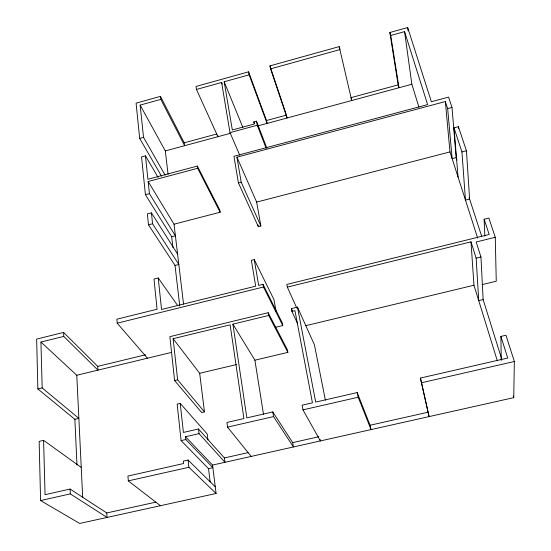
<?xml version="1.0" encoding="UTF-8"?>
<svg xmlns="http://www.w3.org/2000/svg" width="551" height="551" viewBox="0 0 551 551"><rect width="100%" height="100%" fill="white"/><g stroke="black" fill="none" stroke-linecap="round" stroke-linejoin="round"><path stroke-width="0.83" d="M210.151 481.925L208.526 468.639L181.093 440.607L177.153 404.124L180.225 403.408L183.421 432.439L198.491 428.981L224.415 457.943L224.987 462.282L199.049 433.644L185.508 436.736L212.541 465.072L513.746 397.65L514.352 361.511L505.956 335.242L500.887 336.42L501.245 360.437M160.465 96.363L160.83 99.366L184.626 145.691L184.241 142.799L160.465 96.363L136.09 103.147L139.679 138.391L161.539 176.189M248.57 71.837L249.135 74.826L267.077 123.403L266.512 120.524L248.57 71.837L196.032 86.459L196.473 89.455L217.927 136.689L217.7 135.25M270.569 68.868L269.956 65.886L339.182 46.615L339.96 49.583L270.569 68.868L287.064 117.997L286.458 115.125L266.512 120.524M389.846 32.509L390.742 35.471L399 87.74L398.146 84.882L389.846 32.509L407.671 27.55L431.364 101.708L448.555 97.114L451.999 107.452L456.166 157.62L456.951 160.024M165.169 175.218L143.522 137.344L140.147 105.11L160.83 99.366M196.473 89.455L221.612 82.471L222.26 84.041M266.863 148.143L256.497 121.172L253.825 121.895L254.218 124.03L232.336 129.96L224.174 81.762L249.135 74.826M390.742 35.471L404.565 31.627L427.624 104.594L233.961 156.291L238.411 182.877L258.323 226.647L260.885 225.993L256.642 202.107L236.937 157.152L445.339 101.563L447.66 108.602L452.151 158.66L456.166 157.62M139.679 138.391L143.522 137.344M184.241 142.799L216.639 134.031M398.146 84.882L350.98 97.651L351.731 100.516L339.182 46.615M221.612 82.471L230.001 132.626L257.262 125.249L266.105 148.178M158.061 177.367L145.457 155.837L141.559 156.89L145.416 194.717L171.678 236.758L172.945 247.585M140.147 105.11L165.293 150.919L230.876 133.19M257.441 126.007L411.859 84.262L404.565 31.627M220.131 212.231L197.671 168.296L148.143 181.499L174.026 224.195L220.131 212.231L219.808 210.096L197.361 166.065L147.909 179.268L145.457 155.837M447.66 108.602L451.999 107.452M145.416 194.717L149.417 193.656L175.404 235.8L171.678 236.758M238.411 182.877L241.173 182.154L260.885 225.993M454.003 127.853L458.411 126.696L466.435 150.767L469.61 199.049L465.464 200.096L461.945 151.931L454.003 127.853L458.074 177.091M177.587 254.114L151.429 212.865L147.372 213.926L148.481 224.829L175.025 265.451L179.743 305.929M148.481 224.829L152.565 223.761L178.827 264.487L175.025 265.451M256.642 202.107L449.981 151.911L445.339 101.563M461.945 151.931L466.435 150.767M177.532 305.385L158.24 277.966L153.998 279.04L157.076 309.235L116.888 319.201L117.191 323.189L147.475 358.191M276.058 311.391L273.964 299.62L254.286 259.624L251.373 260.361L255.692 286.162L161.539 309.49L158.24 277.966M484.846 236.145L484.136 219.222L488.854 218.044L495.266 237.295L496.258 281.23L482.063 284.64M63.599 332.411L63.764 336.406L97.954 370.141L97.72 366.374L63.599 332.411L36.648 339.099L37.867 388.958L74.874 419.318L76.982 464.996M275.245 327.363L282.766 325.551L282.312 323.038L263.006 284.35L258.66 285.425L254.286 259.624M74.874 419.318L78.862 418.374L42.179 387.925L40.932 342.054L63.764 336.406M117.191 323.189L263.461 287.009L282.766 325.551M484.136 219.222L489.164 234.478L286.837 284.44L287.34 287.119L470.995 241.834L476.147 258.15L478.723 300.632L483.137 299.579L480.954 256.973L476.174 241.999L495.266 237.295M476.147 258.15L480.954 256.973M287.87 352.365L268.661 315.461L232.908 324.153L254.893 360.196L287.87 352.365L287.402 349.775L268.185 312.699L169.86 336.654L174.598 380.534L201.666 412.541L204.462 411.893L199.676 373.296L173.11 338.693L230.125 324.828L243.914 418.56L226.916 422.459L227.549 427.121L251.18 456.421M297.692 323.836L291.892 311.377L291.376 308.615L297.485 307.127L314.428 344.823L325.386 400.212M291.892 311.377L294.95 310.633L312.445 402.836L302.106 405.205L302.96 409.868L320.393 440.931L320.117 439.478M97.72 366.374L145.478 354.823M40.932 342.054L76.775 375.252L171.698 352.351M37.867 388.958L42.179 387.925M305.695 325.696L473.963 285.232L470.995 241.834M199.676 373.296L236.448 364.569M174.598 380.534L177.629 379.811L204.462 411.893M81.245 467.441L43.598 440.352L39.149 441.385L40.595 500.549L79.675 523.45L216.088 493.482L212.541 465.072M272.786 411.934L273.558 416.597L293.421 446.964L292.664 442.618L272.786 411.934L246.855 417.878L232.908 324.153M357.186 392.567L358.205 397.23L371.016 429.594L370.052 425.248L357.186 392.567L315.695 402.085L297.485 307.127M420.441 378.055L429.071 416.604L420.441 378.055L507.712 358.033L500.887 336.42M227.549 427.121L273.558 416.597M302.96 409.868L358.205 397.23M421.646 382.718L514.352 361.511M181.093 440.607L185.818 439.533L212.865 467.675L208.526 468.639M215.248 486.767L188.091 460.057L183.318 461.139L183.573 463.536L127.949 476.05L128.314 480.878L160.417 505.708M155.843 502.147L106.756 512.96L70.101 489.061L45.065 494.695L43.598 440.352M224.415 457.943L248.088 452.626M292.664 442.618L318.753 436.764M370.052 425.248L427.948 412.251M40.595 500.549L70.301 493.889L107.039 517.437L106.756 512.96M128.314 480.878L188.897 467.289L216.088 493.482M180.225 403.408L207.197 433.968L207.934 439.891M291.376 308.615L292.436 310.916M287.34 287.119L296.803 308.057M230.001 132.626L239.768 155.21M224.174 81.762L242.819 127.343M253.825 121.895L254.438 123.479M269.956 65.886L286.189 114.312M469.094 197.465L481.684 236.296M449.981 151.911L477.689 238.156M483.137 299.579L501.747 359.218M513.229 396.011L513.746 397.65M411.859 84.262L418.925 107.149M473.963 285.232L497.154 360.271M256.497 121.172L257.262 125.249M258.026 224.953L258.323 226.647M268.185 312.699L268.661 315.461M263.006 284.35L263.461 287.009M236.937 157.152L241.173 182.154M254.893 360.196L263.488 414.207M197.361 166.065L197.671 168.296M407.671 27.55L408.126 30.959M165.293 150.919L168.089 174.371M174.026 224.195L183.545 304.118M198.491 428.981L199.049 433.644M185.508 436.736L185.818 439.533M188.091 460.057L188.897 467.289M173.11 338.693L177.629 379.811M148.143 181.499L149.417 193.656M151.429 212.865L152.565 223.761M458.411 126.696L458.542 128.397M76.775 375.252L82.698 497.463M70.101 489.061L70.301 493.889"/></g></svg>
